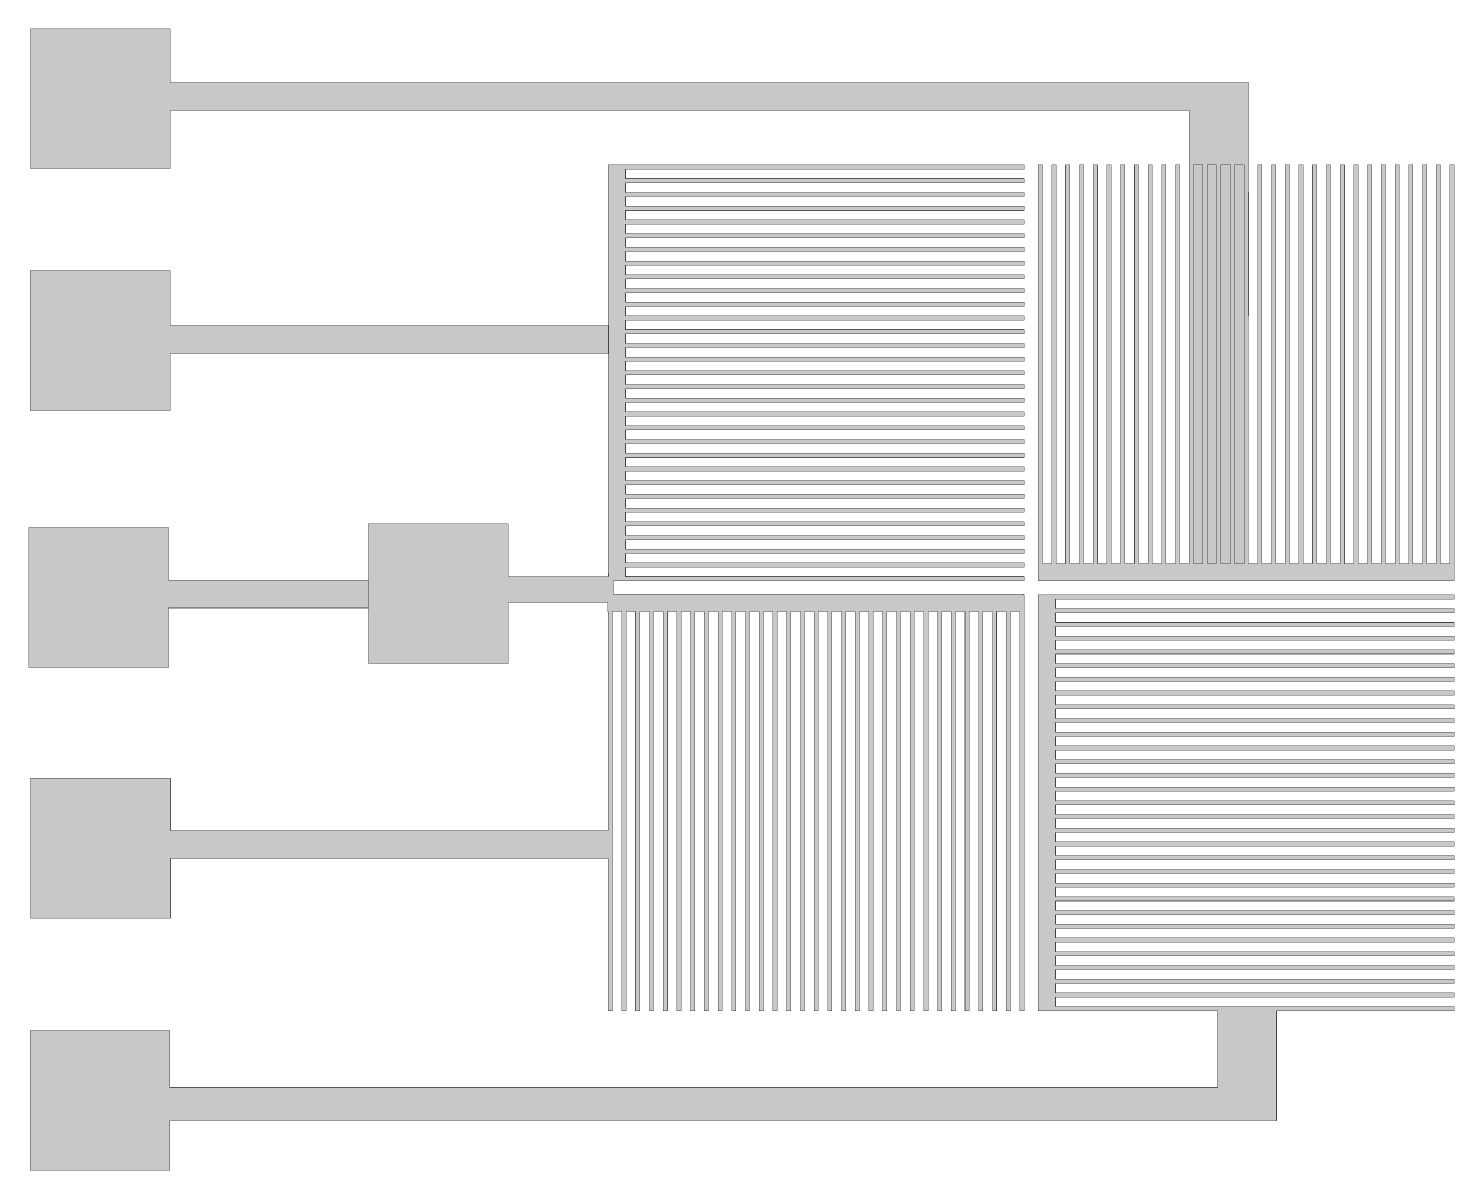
# Model space of a CAD drawing. Header units: millimetres. Extents: x -24.4 to -4, y 4.4 to 20.7.
import ezdxf

# ---------------------------------------------------------------- set-up
doc = ezdxf.new("R2010")
doc.units = ezdxf.units.MM
doc.header["$MEASUREMENT"] = 0
doc.layers.add('Top-Layer', color=7, linetype='Continuous', true_color=0xff0000)

msp = doc.modelspace()

# ---------------------------------------------------------------- hatches: boundary and pattern name
at = {"layer": 'Top-Layer'}
for points in [[(-7.834, 13.067), (-7.834, 18.833), (-7.834, 19.546), (-22.409, 19.546), (-22.409, 18.716), (-24.409, 18.716), (-24.409, 20.716), (-22.409, 20.716), (-22.409, 19.946), (-7.054, 19.946), (-6.988, 19.945), (-6.988, 18.769), (-6.989, 13.067), (-6.853, 13.067), (-6.853, 18.768), (-6.793, 18.768), (-6.793, 13.067), (-6.656, 13.067), (-6.656, 18.768), (-6.596, 18.768), (-6.596, 13.067), (-6.46, 13.067), (-6.46, 18.768), (-6.4, 18.768), (-6.4, 13.067), (-6.264, 13.067), (-6.264, 18.768), (-6.204, 18.768), (-6.204, 13.067), (-6.068, 13.067), (-6.068, 18.768), (-6.008, 18.768), (-6.008, 13.067), (-5.871, 13.067), (-5.871, 18.768), (-5.811, 18.768), (-5.811, 13.067), (-5.675, 13.067), (-5.675, 18.768), (-5.615, 18.768), (-5.615, 13.067), (-5.479, 13.067), (-5.479, 18.768), (-5.419, 18.768), (-5.419, 13.067), (-5.282, 13.067), (-5.282, 18.768), (-5.222, 18.768), (-5.222, 13.067), (-5.086, 13.067), (-5.086, 18.768), (-5.026, 18.768), (-5.026, 13.067), (-4.89, 13.067), (-4.89, 18.768), (-4.83, 18.768), (-4.83, 13.067), (-4.693, 13.067), (-4.693, 18.768), (-4.633, 18.768), (-4.633, 13.067), (-4.497, 13.067), (-4.497, 18.768), (-4.437, 18.768), (-4.437, 13.067), (-4.301, 13.067), (-4.301, 18.768), (-4.241, 18.768), (-4.241, 13.067), (-4.105, 13.067), (-4.105, 18.768), (-4.045, 18.768), (-4.045, 13.067), (-4.044, 12.817), (-9.994, 12.817), (-9.994, 13.067), (-9.994, 18.768), (-9.934, 18.768), (-9.934, 13.067), (-9.797, 13.067), (-9.797, 18.768), (-9.737, 18.768), (-9.737, 13.067), (-9.601, 13.067), (-9.601, 18.768), (-9.541, 18.768), (-9.541, 13.067), (-9.405, 13.067), (-9.405, 18.768), (-9.345, 18.768), (-9.345, 13.067), (-9.208, 13.067), (-9.208, 18.768), (-9.148, 18.768), (-9.148, 13.067), (-9.012, 13.067), (-9.012, 18.768), (-8.952, 18.768), (-8.952, 13.067), (-8.816, 13.067), (-8.816, 18.768), (-8.756, 18.768), (-8.756, 13.067), (-8.619, 13.067), (-8.619, 18.768), (-8.559, 18.768), (-8.559, 13.067), (-8.423, 13.067), (-8.423, 18.768), (-8.363, 18.768), (-8.363, 13.067), (-8.227, 13.067), (-8.227, 18.768), (-8.167, 18.768), (-8.167, 13.067), (-8.031, 13.067), (-8.031, 18.768), (-7.971, 18.768), (-7.971, 13.067)], [(-16.15, 12.509), (-17.574, 12.509), (-17.574, 11.636), (-19.574, 11.636), (-19.574, 13.636), (-17.574, 13.636), (-17.574, 12.882), (-16.143, 12.882), (-16.145, 18.769), (-15.895, 18.769), (-10.193, 18.767), (-10.193, 18.707), (-15.895, 18.707), (-15.895, 18.571), (-10.193, 18.571), (-10.193, 18.511), (-15.895, 18.511), (-15.895, 18.374), (-10.193, 18.374), (-10.193, 18.314), (-15.895, 18.314), (-15.895, 18.178), (-10.193, 18.178), (-10.193, 18.118), (-15.895, 18.118), (-15.895, 17.982), (-10.193, 17.982), (-10.193, 17.922), (-15.895, 17.922), (-15.895, 17.786), (-10.193, 17.786), (-10.193, 17.726), (-15.895, 17.726), (-15.895, 17.589), (-10.193, 17.589), (-10.193, 17.529), (-15.895, 17.529), (-15.895, 17.393), (-10.193, 17.393), (-10.193, 17.333), (-15.895, 17.333), (-15.895, 17.197), (-10.193, 17.197), (-10.193, 17.137), (-15.895, 17.137), (-15.895, 17), (-10.193, 17), (-10.193, 16.94), (-15.895, 16.94), (-15.895, 16.804), (-10.193, 16.804), (-10.193, 16.744), (-15.895, 16.744), (-15.895, 16.608), (-10.193, 16.608), (-10.193, 16.548), (-15.895, 16.548), (-15.895, 16.411), (-10.193, 16.411), (-10.193, 16.351), (-15.895, 16.351), (-15.895, 16.215), (-10.193, 16.215), (-10.193, 16.155), (-15.895, 16.155), (-15.895, 16.019), (-10.193, 16.019), (-10.193, 15.959), (-15.895, 15.959), (-15.895, 15.823), (-10.193, 15.823), (-10.193, 15.763), (-15.895, 15.763), (-15.895, 15.626), (-10.193, 15.626), (-10.193, 15.566), (-15.895, 15.566), (-15.895, 15.43), (-10.193, 15.43), (-10.193, 15.37), (-15.895, 15.37), (-15.895, 15.234), (-10.193, 15.234), (-10.193, 15.174), (-15.895, 15.174), (-15.895, 15.037), (-10.193, 15.037), (-10.193, 14.977), (-15.895, 14.977), (-15.895, 14.841), (-10.193, 14.841), (-10.193, 14.781), (-15.895, 14.781), (-15.895, 14.645), (-10.193, 14.645), (-10.193, 14.585), (-15.895, 14.585), (-15.895, 14.448), (-10.193, 14.448), (-10.193, 14.388), (-15.895, 14.388), (-15.895, 14.252), (-10.193, 14.252), (-10.193, 14.192), (-15.895, 14.192), (-15.895, 14.056), (-10.193, 14.056), (-10.193, 13.996), (-15.895, 13.996), (-15.895, 13.86), (-10.193, 13.86), (-10.193, 13.8), (-15.895, 13.8), (-15.895, 13.663), (-10.193, 13.663), (-10.193, 13.603), (-15.895, 13.603), (-15.895, 13.467), (-10.193, 13.467), (-10.193, 13.407), (-15.895, 13.407), (-15.895, 13.271), (-10.193, 13.271), (-10.193, 13.211), (-15.895, 13.211), (-15.895, 13.074), (-10.193, 13.074), (-10.193, 13.014), (-15.895, 13.014), (-15.895, 12.878), (-10.193, 12.878), (-10.193, 12.818), (-16.071, 12.818), (-16.071, 12.629), (-10.2, 12.629), (-10.2, 12.616), (-10.196, 12.616), (-10.196, 6.666), (-10.256, 6.666), (-10.256, 12.379), (-10.392, 12.379), (-10.392, 6.666), (-10.452, 6.666), (-10.452, 12.379), (-10.588, 12.379), (-10.588, 6.666), (-10.648, 6.666), (-10.648, 12.379), (-10.784, 12.379), (-10.784, 6.666), (-10.844, 6.666), (-10.844, 12.379), (-10.981, 12.379), (-10.981, 6.666), (-11.041, 6.666), (-11.041, 12.379), (-11.177, 12.379), (-11.177, 6.666), (-11.237, 6.666), (-11.237, 12.379), (-11.373, 12.379), (-11.373, 6.666), (-11.433, 6.666), (-11.433, 12.379), (-11.57, 12.379), (-11.57, 6.666), (-11.63, 6.666), (-11.63, 12.379), (-11.766, 12.379), (-11.766, 6.666), (-11.826, 6.666), (-11.826, 12.379), (-11.962, 12.379), (-11.962, 6.666), (-12.022, 6.666), (-12.022, 12.379), (-12.159, 12.379), (-12.159, 6.666), (-12.219, 6.666), (-12.219, 12.379), (-12.355, 12.379), (-12.355, 6.666), (-12.415, 6.666), (-12.415, 12.379), (-12.551, 12.379), (-12.551, 6.666), (-12.611, 6.666), (-12.611, 12.379), (-12.747, 12.379), (-12.747, 6.666), (-12.807, 6.666), (-12.807, 12.379), (-12.944, 12.379), (-12.944, 6.666), (-13.004, 6.666), (-13.004, 12.379), (-13.14, 12.379), (-13.14, 6.666), (-13.2, 6.666), (-13.2, 12.379), (-13.336, 12.379), (-13.336, 6.666), (-13.396, 6.666), (-13.396, 12.379), (-13.533, 12.379), (-13.533, 6.666), (-13.593, 6.666), (-13.593, 12.379), (-13.729, 12.379), (-13.729, 6.666), (-13.789, 6.666), (-13.789, 12.379), (-13.925, 12.379), (-13.925, 6.666), (-13.985, 6.666), (-13.985, 12.379), (-14.122, 12.379), (-14.122, 6.666), (-14.182, 6.666), (-14.182, 12.379), (-14.318, 12.379), (-14.318, 6.666), (-14.378, 6.666), (-14.378, 12.379), (-14.514, 12.379), (-14.514, 6.666), (-14.574, 6.666), (-14.574, 12.379), (-14.71, 12.379), (-14.71, 6.666), (-14.77, 6.666), (-14.77, 12.379), (-14.907, 12.379), (-14.907, 6.666), (-14.967, 6.666), (-14.967, 12.379), (-15.103, 12.379), (-15.103, 6.666), (-15.163, 6.666), (-15.163, 12.379), (-15.299, 12.379), (-15.299, 6.666), (-15.359, 6.666), (-15.359, 12.379), (-15.496, 12.379), (-15.496, 6.666), (-15.556, 6.666), (-15.556, 12.379), (-15.692, 12.379), (-15.692, 6.666), (-15.752, 6.666), (-15.752, 12.379), (-15.888, 12.379), (-15.888, 6.666), (-15.948, 6.666), (-15.948, 12.379), (-16.085, 12.379), (-16.085, 6.666), (-16.145, 6.666), (-16.145, 8.846), (-22.408, 8.846), (-22.408, 7.994), (-24.408, 7.994), (-24.408, 9.994), (-22.408, 9.994), (-22.408, 9.246), (-16.145, 9.246), (-16.145, 12.379), (-16.15, 12.379)], [(-16.137, 16.071), (-22.411, 16.071), (-22.411, 15.257), (-24.411, 15.257), (-24.411, 17.257), (-22.411, 17.257), (-22.411, 16.471), (-16.137, 16.471)], [(-19.574, 12.43), (-22.434, 12.43), (-22.434, 11.581), (-24.434, 11.581), (-24.434, 13.581), (-22.434, 13.581), (-22.434, 12.83), (-19.574, 12.83)], [(-7.429, 5.569), (-7.429, 6.668), (-9.744, 6.668), (-9.994, 6.668), (-9.994, 12.618), (-9.744, 12.618), (-4.042, 12.617), (-4.042, 12.557), (-9.744, 12.557), (-9.744, 12.421), (-4.042, 12.421), (-4.042, 12.361), (-9.744, 12.361), (-9.744, 12.225), (-4.042, 12.225), (-4.042, 12.165), (-9.744, 12.165), (-9.744, 12.029), (-4.042, 12.029), (-4.042, 11.969), (-9.744, 11.969), (-9.744, 11.832), (-4.042, 11.832), (-4.042, 11.772), (-9.744, 11.772), (-9.744, 11.636), (-4.042, 11.636), (-4.042, 11.576), (-9.744, 11.576), (-9.744, 11.44), (-4.042, 11.44), (-4.042, 11.38), (-9.744, 11.38), (-9.744, 11.243), (-4.042, 11.243), (-4.042, 11.183), (-9.744, 11.183), (-9.744, 11.047), (-4.042, 11.047), (-4.042, 10.987), (-9.744, 10.987), (-9.744, 10.851), (-4.042, 10.851), (-4.042, 10.791), (-9.744, 10.791), (-9.744, 10.654), (-4.042, 10.654), (-4.042, 10.594), (-9.744, 10.594), (-9.744, 10.458), (-4.042, 10.458), (-4.042, 10.398), (-9.744, 10.398), (-9.744, 10.262), (-4.042, 10.262), (-4.042, 10.202), (-9.744, 10.202), (-9.744, 10.066), (-4.042, 10.066), (-4.042, 10.006), (-9.744, 10.006), (-9.744, 9.869), (-4.042, 9.869), (-4.042, 9.809), (-9.744, 9.809), (-9.744, 9.673), (-4.042, 9.673), (-4.042, 9.613), (-9.744, 9.613), (-9.744, 9.477), (-4.042, 9.477), (-4.042, 9.417), (-9.744, 9.417), (-9.744, 9.28), (-4.042, 9.28), (-4.042, 9.22), (-9.744, 9.22), (-9.744, 9.084), (-4.042, 9.084), (-4.042, 9.024), (-9.744, 9.024), (-9.744, 8.888), (-4.042, 8.888), (-4.042, 8.828), (-9.744, 8.828), (-9.744, 8.691), (-4.042, 8.691), (-4.042, 8.631), (-9.744, 8.631), (-9.744, 8.495), (-4.042, 8.495), (-4.042, 8.435), (-9.744, 8.435), (-9.744, 8.299), (-4.042, 8.299), (-4.042, 8.239), (-9.744, 8.239), (-9.744, 8.103), (-4.042, 8.103), (-4.042, 8.043), (-9.744, 8.043), (-9.744, 7.906), (-4.042, 7.906), (-4.042, 7.846), (-9.744, 7.846), (-9.744, 7.71), (-4.042, 7.71), (-4.042, 7.65), (-9.744, 7.65), (-9.744, 7.514), (-4.042, 7.514), (-4.042, 7.454), (-9.744, 7.454), (-9.744, 7.317), (-4.042, 7.317), (-4.042, 7.257), (-9.744, 7.257), (-9.744, 7.121), (-4.042, 7.121), (-4.042, 7.061), (-9.744, 7.061), (-9.744, 6.925), (-4.042, 6.925), (-4.042, 6.865), (-9.744, 6.865), (-9.744, 6.728), (-4.042, 6.728), (-4.042, 6.668), (-6.583, 6.668), (-6.583, 5.511), (-6.583, 5.099), (-22.413, 5.099), (-22.413, 4.387), (-24.413, 4.387), (-24.413, 6.387), (-22.413, 6.387), (-22.413, 5.569)]]:
    msp.add_hatch(color=256, dxfattribs=at).paths.add_polyline_path(points)
h = msp.add_hatch(color=256, dxfattribs=at)
h.paths.add_polyline_path([(-7.834, 13.067), (-7.834, 18.833), (-7.834, 19.546), (-22.409, 19.546), (-22.409, 18.716), (-24.409, 18.716), (-24.409, 20.716), (-22.409, 20.716), (-22.409, 19.946), (-7.054, 19.946), (-6.988, 19.945), (-6.988, 18.769), (-6.989, 13.067), (-6.853, 13.067), (-6.853, 18.768), (-6.793, 18.768), (-6.793, 13.067), (-6.656, 13.067), (-6.656, 18.768), (-6.596, 18.768), (-6.596, 13.067), (-6.46, 13.067), (-6.46, 18.768), (-6.4, 18.768), (-6.4, 13.067), (-6.264, 13.067), (-6.264, 18.768), (-6.204, 18.768), (-6.204, 13.067), (-6.068, 13.067), (-6.068, 18.768), (-6.008, 18.768), (-6.008, 13.067), (-5.871, 13.067), (-5.871, 18.768), (-5.811, 18.768), (-5.811, 13.067), (-5.675, 13.067), (-5.675, 18.768), (-5.615, 18.768), (-5.615, 13.067), (-5.479, 13.067), (-5.479, 18.768), (-5.419, 18.768), (-5.419, 13.067), (-5.282, 13.067), (-5.282, 18.768), (-5.222, 18.768), (-5.222, 13.067), (-5.086, 13.067), (-5.086, 18.768), (-5.026, 18.768), (-5.026, 13.067), (-4.89, 13.067), (-4.89, 18.768), (-4.83, 18.768), (-4.83, 13.067), (-4.693, 13.067), (-4.693, 18.768), (-4.633, 18.768), (-4.633, 13.067), (-4.497, 13.067), (-4.497, 18.768), (-4.437, 18.768), (-4.437, 13.067), (-4.301, 13.067), (-4.301, 18.768), (-4.241, 18.768), (-4.241, 13.067), (-4.105, 13.067), (-4.105, 18.768), (-4.045, 18.768), (-4.045, 13.067), (-4.044, 12.817), (-9.994, 12.817), (-9.994, 13.067), (-9.994, 18.768), (-9.934, 18.768), (-9.934, 13.067), (-9.797, 13.067), (-9.797, 18.768), (-9.737, 18.768), (-9.737, 13.067), (-9.601, 13.067), (-9.601, 18.768), (-9.541, 18.768), (-9.541, 13.067), (-9.405, 13.067), (-9.405, 18.768), (-9.345, 18.768), (-9.345, 13.067), (-9.208, 13.067), (-9.208, 18.768), (-9.148, 18.768), (-9.148, 13.067), (-9.012, 13.067), (-9.012, 18.768), (-8.952, 18.768), (-8.952, 13.067), (-8.816, 13.067), (-8.816, 18.768), (-8.756, 18.768), (-8.756, 13.067), (-8.619, 13.067), (-8.619, 18.768), (-8.559, 18.768), (-8.559, 13.067), (-8.423, 13.067), (-8.423, 18.768), (-8.363, 18.768), (-8.363, 13.067), (-8.227, 13.067), (-8.227, 18.768), (-8.167, 18.768), (-8.167, 13.067), (-8.031, 13.067), (-8.031, 18.768), (-7.971, 18.768), (-7.971, 13.067)])
h.paths.add_polyline_path([(-7.638, 18.769), (-7.774, 18.769), (-7.774, 13.067), (-7.638, 13.067)])
h = msp.add_hatch(color=256, dxfattribs=at)
h.paths.add_polyline_path([(-7.834, 13.067), (-7.834, 18.833), (-7.834, 19.546), (-22.409, 19.546), (-22.409, 18.716), (-24.409, 18.716), (-24.409, 20.716), (-22.409, 20.716), (-22.409, 19.946), (-7.054, 19.946), (-6.988, 19.945), (-6.988, 18.769), (-6.989, 13.067), (-6.853, 13.067), (-6.853, 18.768), (-6.793, 18.768), (-6.793, 13.067), (-6.656, 13.067), (-6.656, 18.768), (-6.596, 18.768), (-6.596, 13.067), (-6.46, 13.067), (-6.46, 18.768), (-6.4, 18.768), (-6.4, 13.067), (-6.264, 13.067), (-6.264, 18.768), (-6.204, 18.768), (-6.204, 13.067), (-6.068, 13.067), (-6.068, 18.768), (-6.008, 18.768), (-6.008, 13.067), (-5.871, 13.067), (-5.871, 18.768), (-5.811, 18.768), (-5.811, 13.067), (-5.675, 13.067), (-5.675, 18.768), (-5.615, 18.768), (-5.615, 13.067), (-5.479, 13.067), (-5.479, 18.768), (-5.419, 18.768), (-5.419, 13.067), (-5.282, 13.067), (-5.282, 18.768), (-5.222, 18.768), (-5.222, 13.067), (-5.086, 13.067), (-5.086, 18.768), (-5.026, 18.768), (-5.026, 13.067), (-4.89, 13.067), (-4.89, 18.768), (-4.83, 18.768), (-4.83, 13.067), (-4.693, 13.067), (-4.693, 18.768), (-4.633, 18.768), (-4.633, 13.067), (-4.497, 13.067), (-4.497, 18.768), (-4.437, 18.768), (-4.437, 13.067), (-4.301, 13.067), (-4.301, 18.768), (-4.241, 18.768), (-4.241, 13.067), (-4.105, 13.067), (-4.105, 18.768), (-4.045, 18.768), (-4.045, 13.067), (-4.044, 12.817), (-9.994, 12.817), (-9.994, 13.067), (-9.994, 18.768), (-9.934, 18.768), (-9.934, 13.067), (-9.797, 13.067), (-9.797, 18.768), (-9.737, 18.768), (-9.737, 13.067), (-9.601, 13.067), (-9.601, 18.768), (-9.541, 18.768), (-9.541, 13.067), (-9.405, 13.067), (-9.405, 18.768), (-9.345, 18.768), (-9.345, 13.067), (-9.208, 13.067), (-9.208, 18.768), (-9.148, 18.768), (-9.148, 13.067), (-9.012, 13.067), (-9.012, 18.768), (-8.952, 18.768), (-8.952, 13.067), (-8.816, 13.067), (-8.816, 18.768), (-8.756, 18.768), (-8.756, 13.067), (-8.619, 13.067), (-8.619, 18.768), (-8.559, 18.768), (-8.559, 13.067), (-8.423, 13.067), (-8.423, 18.768), (-8.363, 18.768), (-8.363, 13.067), (-8.227, 13.067), (-8.227, 18.768), (-8.167, 18.768), (-8.167, 13.067), (-8.031, 13.067), (-8.031, 18.768), (-7.971, 18.768), (-7.971, 13.067)])
h.paths.add_polyline_path([(-7.638, 18.769), (-7.774, 18.769), (-7.774, 13.067), (-7.638, 13.067)])
h.paths.add_polyline_path([(-7.442, 18.769), (-7.578, 18.769), (-7.578, 13.067), (-7.442, 13.067)])
h = msp.add_hatch(color=256, dxfattribs=at)
h.paths.add_polyline_path([(-7.834, 13.067), (-7.834, 18.833), (-7.834, 19.546), (-22.409, 19.546), (-22.409, 18.716), (-24.409, 18.716), (-24.409, 20.716), (-22.409, 20.716), (-22.409, 19.946), (-7.054, 19.946), (-6.988, 19.945), (-6.988, 18.769), (-6.989, 13.067), (-6.853, 13.067), (-6.853, 18.768), (-6.793, 18.768), (-6.793, 13.067), (-6.656, 13.067), (-6.656, 18.768), (-6.596, 18.768), (-6.596, 13.067), (-6.46, 13.067), (-6.46, 18.768), (-6.4, 18.768), (-6.4, 13.067), (-6.264, 13.067), (-6.264, 18.768), (-6.204, 18.768), (-6.204, 13.067), (-6.068, 13.067), (-6.068, 18.768), (-6.008, 18.768), (-6.008, 13.067), (-5.871, 13.067), (-5.871, 18.768), (-5.811, 18.768), (-5.811, 13.067), (-5.675, 13.067), (-5.675, 18.768), (-5.615, 18.768), (-5.615, 13.067), (-5.479, 13.067), (-5.479, 18.768), (-5.419, 18.768), (-5.419, 13.067), (-5.282, 13.067), (-5.282, 18.768), (-5.222, 18.768), (-5.222, 13.067), (-5.086, 13.067), (-5.086, 18.768), (-5.026, 18.768), (-5.026, 13.067), (-4.89, 13.067), (-4.89, 18.768), (-4.83, 18.768), (-4.83, 13.067), (-4.693, 13.067), (-4.693, 18.768), (-4.633, 18.768), (-4.633, 13.067), (-4.497, 13.067), (-4.497, 18.768), (-4.437, 18.768), (-4.437, 13.067), (-4.301, 13.067), (-4.301, 18.768), (-4.241, 18.768), (-4.241, 13.067), (-4.105, 13.067), (-4.105, 18.768), (-4.045, 18.768), (-4.045, 13.067), (-4.044, 12.817), (-9.994, 12.817), (-9.994, 13.067), (-9.994, 18.768), (-9.934, 18.768), (-9.934, 13.067), (-9.797, 13.067), (-9.797, 18.768), (-9.737, 18.768), (-9.737, 13.067), (-9.601, 13.067), (-9.601, 18.768), (-9.541, 18.768), (-9.541, 13.067), (-9.405, 13.067), (-9.405, 18.768), (-9.345, 18.768), (-9.345, 13.067), (-9.208, 13.067), (-9.208, 18.768), (-9.148, 18.768), (-9.148, 13.067), (-9.012, 13.067), (-9.012, 18.768), (-8.952, 18.768), (-8.952, 13.067), (-8.816, 13.067), (-8.816, 18.768), (-8.756, 18.768), (-8.756, 13.067), (-8.619, 13.067), (-8.619, 18.768), (-8.559, 18.768), (-8.559, 13.067), (-8.423, 13.067), (-8.423, 18.768), (-8.363, 18.768), (-8.363, 13.067), (-8.227, 13.067), (-8.227, 18.768), (-8.167, 18.768), (-8.167, 13.067), (-8.031, 13.067), (-8.031, 18.768), (-7.971, 18.768), (-7.971, 13.067)])
h.paths.add_polyline_path([(-7.638, 18.769), (-7.774, 18.769), (-7.774, 13.067), (-7.638, 13.067)])
h.paths.add_polyline_path([(-7.442, 18.769), (-7.578, 18.769), (-7.578, 13.067), (-7.442, 13.067)])
h.paths.add_polyline_path([(-7.245, 18.769), (-7.382, 18.769), (-7.382, 13.067), (-7.245, 13.067)])
h = msp.add_hatch(color=256, dxfattribs=at)
h.paths.add_polyline_path([(-7.834, 13.067), (-7.834, 18.833), (-7.834, 19.546), (-22.409, 19.546), (-22.409, 18.716), (-24.409, 18.716), (-24.409, 20.716), (-22.409, 20.716), (-22.409, 19.946), (-7.054, 19.946), (-6.988, 19.945), (-6.988, 18.769), (-6.989, 13.067), (-6.853, 13.067), (-6.853, 18.768), (-6.793, 18.768), (-6.793, 13.067), (-6.656, 13.067), (-6.656, 18.768), (-6.596, 18.768), (-6.596, 13.067), (-6.46, 13.067), (-6.46, 18.768), (-6.4, 18.768), (-6.4, 13.067), (-6.264, 13.067), (-6.264, 18.768), (-6.204, 18.768), (-6.204, 13.067), (-6.068, 13.067), (-6.068, 18.768), (-6.008, 18.768), (-6.008, 13.067), (-5.871, 13.067), (-5.871, 18.768), (-5.811, 18.768), (-5.811, 13.067), (-5.675, 13.067), (-5.675, 18.768), (-5.615, 18.768), (-5.615, 13.067), (-5.479, 13.067), (-5.479, 18.768), (-5.419, 18.768), (-5.419, 13.067), (-5.282, 13.067), (-5.282, 18.768), (-5.222, 18.768), (-5.222, 13.067), (-5.086, 13.067), (-5.086, 18.768), (-5.026, 18.768), (-5.026, 13.067), (-4.89, 13.067), (-4.89, 18.768), (-4.83, 18.768), (-4.83, 13.067), (-4.693, 13.067), (-4.693, 18.768), (-4.633, 18.768), (-4.633, 13.067), (-4.497, 13.067), (-4.497, 18.768), (-4.437, 18.768), (-4.437, 13.067), (-4.301, 13.067), (-4.301, 18.768), (-4.241, 18.768), (-4.241, 13.067), (-4.105, 13.067), (-4.105, 18.768), (-4.045, 18.768), (-4.045, 13.067), (-4.044, 12.817), (-9.994, 12.817), (-9.994, 13.067), (-9.994, 18.768), (-9.934, 18.768), (-9.934, 13.067), (-9.797, 13.067), (-9.797, 18.768), (-9.737, 18.768), (-9.737, 13.067), (-9.601, 13.067), (-9.601, 18.768), (-9.541, 18.768), (-9.541, 13.067), (-9.405, 13.067), (-9.405, 18.768), (-9.345, 18.768), (-9.345, 13.067), (-9.208, 13.067), (-9.208, 18.768), (-9.148, 18.768), (-9.148, 13.067), (-9.012, 13.067), (-9.012, 18.768), (-8.952, 18.768), (-8.952, 13.067), (-8.816, 13.067), (-8.816, 18.768), (-8.756, 18.768), (-8.756, 13.067), (-8.619, 13.067), (-8.619, 18.768), (-8.559, 18.768), (-8.559, 13.067), (-8.423, 13.067), (-8.423, 18.768), (-8.363, 18.768), (-8.363, 13.067), (-8.227, 13.067), (-8.227, 18.768), (-8.167, 18.768), (-8.167, 13.067), (-8.031, 13.067), (-8.031, 18.768), (-7.971, 18.768), (-7.971, 13.067)])
h.paths.add_polyline_path([(-7.638, 18.769), (-7.774, 18.769), (-7.774, 13.067), (-7.638, 13.067)])
h.paths.add_polyline_path([(-7.442, 18.769), (-7.578, 18.769), (-7.578, 13.067), (-7.442, 13.067)])
h.paths.add_polyline_path([(-7.245, 18.769), (-7.382, 18.769), (-7.382, 13.067), (-7.245, 13.067)])
h.paths.add_polyline_path([(-7.049, 18.769), (-7.185, 18.769), (-7.185, 13.067), (-7.049, 13.067)])

# ---------------------------------------------------------------- linework, layer by layer
at = {"layer": 'Top-Layer', "const_width": 0.00508}
for points in [[(-7.834, 13.067), (-7.834, 18.833), (-7.834, 19.546), (-22.409, 19.546), (-22.409, 18.716), (-24.409, 18.716), (-24.409, 20.716), (-22.409, 20.716), (-22.409, 19.946), (-7.054, 19.946), (-6.988, 19.945), (-6.988, 18.769), (-6.989, 13.067), (-6.853, 13.067), (-6.853, 18.768), (-6.793, 18.768), (-6.793, 13.067), (-6.656, 13.067), (-6.656, 18.768), (-6.596, 18.768), (-6.596, 13.067), (-6.46, 13.067), (-6.46, 18.768), (-6.4, 18.768), (-6.4, 13.067), (-6.264, 13.067), (-6.264, 18.768), (-6.204, 18.768), (-6.204, 13.067), (-6.068, 13.067), (-6.068, 18.768), (-6.008, 18.768), (-6.008, 13.067), (-5.871, 13.067), (-5.871, 18.768), (-5.811, 18.768), (-5.811, 13.067), (-5.675, 13.067), (-5.675, 18.768), (-5.615, 18.768), (-5.615, 13.067), (-5.479, 13.067), (-5.479, 18.768), (-5.419, 18.768), (-5.419, 13.067), (-5.282, 13.067), (-5.282, 18.768), (-5.222, 18.768), (-5.222, 13.067), (-5.086, 13.067), (-5.086, 18.768), (-5.026, 18.768), (-5.026, 13.067), (-4.89, 13.067), (-4.89, 18.768), (-4.83, 18.768), (-4.83, 13.067), (-4.693, 13.067), (-4.693, 18.768), (-4.633, 18.768), (-4.633, 13.067), (-4.497, 13.067), (-4.497, 18.768), (-4.437, 18.768), (-4.437, 13.067), (-4.301, 13.067), (-4.301, 18.768), (-4.241, 18.768), (-4.241, 13.067), (-4.105, 13.067), (-4.105, 18.768), (-4.045, 18.768), (-4.045, 13.067), (-4.044, 12.817), (-9.994, 12.817), (-9.994, 13.067), (-9.994, 18.768), (-9.934, 18.768), (-9.934, 13.067), (-9.797, 13.067), (-9.797, 18.768), (-9.737, 18.768), (-9.737, 13.067), (-9.601, 13.067), (-9.601, 18.768), (-9.541, 18.768), (-9.541, 13.067), (-9.405, 13.067), (-9.405, 18.768), (-9.345, 18.768), (-9.345, 13.067), (-9.208, 13.067), (-9.208, 18.768), (-9.148, 18.768), (-9.148, 13.067), (-9.012, 13.067), (-9.012, 18.768), (-8.952, 18.768), (-8.952, 13.067), (-8.816, 13.067), (-8.816, 18.768), (-8.756, 18.768), (-8.756, 13.067), (-8.619, 13.067), (-8.619, 18.768), (-8.559, 18.768), (-8.559, 13.067), (-8.423, 13.067), (-8.423, 18.768), (-8.363, 18.768), (-8.363, 13.067), (-8.227, 13.067), (-8.227, 18.768), (-8.167, 18.768), (-8.167, 13.067), (-8.031, 13.067), (-8.031, 18.768), (-7.971, 18.768), (-7.971, 13.067)], [(-16.15, 12.509), (-17.574, 12.509), (-17.574, 11.636), (-19.574, 11.636), (-19.574, 13.636), (-17.574, 13.636), (-17.574, 12.882), (-16.143, 12.882), (-16.145, 18.769), (-15.895, 18.769), (-10.193, 18.767), (-10.193, 18.707), (-15.895, 18.707), (-15.895, 18.571), (-10.193, 18.571), (-10.193, 18.511), (-15.895, 18.511), (-15.895, 18.374), (-10.193, 18.374), (-10.193, 18.314), (-15.895, 18.314), (-15.895, 18.178), (-10.193, 18.178), (-10.193, 18.118), (-15.895, 18.118), (-15.895, 17.982), (-10.193, 17.982), (-10.193, 17.922), (-15.895, 17.922), (-15.895, 17.786), (-10.193, 17.786), (-10.193, 17.726), (-15.895, 17.726), (-15.895, 17.589), (-10.193, 17.589), (-10.193, 17.529), (-15.895, 17.529), (-15.895, 17.393), (-10.193, 17.393), (-10.193, 17.333), (-15.895, 17.333), (-15.895, 17.197), (-10.193, 17.197), (-10.193, 17.137), (-15.895, 17.137), (-15.895, 17), (-10.193, 17), (-10.193, 16.94), (-15.895, 16.94), (-15.895, 16.804), (-10.193, 16.804), (-10.193, 16.744), (-15.895, 16.744), (-15.895, 16.608), (-10.193, 16.608), (-10.193, 16.548), (-15.895, 16.548), (-15.895, 16.411), (-10.193, 16.411), (-10.193, 16.351), (-15.895, 16.351), (-15.895, 16.215), (-10.193, 16.215), (-10.193, 16.155), (-15.895, 16.155), (-15.895, 16.019), (-10.193, 16.019), (-10.193, 15.959), (-15.895, 15.959), (-15.895, 15.823), (-10.193, 15.823), (-10.193, 15.763), (-15.895, 15.763), (-15.895, 15.626), (-10.193, 15.626), (-10.193, 15.566), (-15.895, 15.566), (-15.895, 15.43), (-10.193, 15.43), (-10.193, 15.37), (-15.895, 15.37), (-15.895, 15.234), (-10.193, 15.234), (-10.193, 15.174), (-15.895, 15.174), (-15.895, 15.037), (-10.193, 15.037), (-10.193, 14.977), (-15.895, 14.977), (-15.895, 14.841), (-10.193, 14.841), (-10.193, 14.781), (-15.895, 14.781), (-15.895, 14.645), (-10.193, 14.645), (-10.193, 14.585), (-15.895, 14.585), (-15.895, 14.448), (-10.193, 14.448), (-10.193, 14.388), (-15.895, 14.388), (-15.895, 14.252), (-10.193, 14.252), (-10.193, 14.192), (-15.895, 14.192), (-15.895, 14.056), (-10.193, 14.056), (-10.193, 13.996), (-15.895, 13.996), (-15.895, 13.86), (-10.193, 13.86), (-10.193, 13.8), (-15.895, 13.8), (-15.895, 13.663), (-10.193, 13.663), (-10.193, 13.603), (-15.895, 13.603), (-15.895, 13.467), (-10.193, 13.467), (-10.193, 13.407), (-15.895, 13.407), (-15.895, 13.271), (-10.193, 13.271), (-10.193, 13.211), (-15.895, 13.211), (-15.895, 13.074), (-10.193, 13.074), (-10.193, 13.014), (-15.895, 13.014), (-15.895, 12.878), (-10.193, 12.878), (-10.193, 12.818), (-16.071, 12.818), (-16.071, 12.629), (-10.2, 12.629), (-10.2, 12.616), (-10.196, 12.616), (-10.196, 6.666), (-10.256, 6.666), (-10.256, 12.379), (-10.392, 12.379), (-10.392, 6.666), (-10.452, 6.666), (-10.452, 12.379), (-10.588, 12.379), (-10.588, 6.666), (-10.648, 6.666), (-10.648, 12.379), (-10.784, 12.379), (-10.784, 6.666), (-10.844, 6.666), (-10.844, 12.379), (-10.981, 12.379), (-10.981, 6.666), (-11.041, 6.666), (-11.041, 12.379), (-11.177, 12.379), (-11.177, 6.666), (-11.237, 6.666), (-11.237, 12.379), (-11.373, 12.379), (-11.373, 6.666), (-11.433, 6.666), (-11.433, 12.379), (-11.57, 12.379), (-11.57, 6.666), (-11.63, 6.666), (-11.63, 12.379), (-11.766, 12.379), (-11.766, 6.666), (-11.826, 6.666), (-11.826, 12.379), (-11.962, 12.379), (-11.962, 6.666), (-12.022, 6.666), (-12.022, 12.379), (-12.159, 12.379), (-12.159, 6.666), (-12.219, 6.666), (-12.219, 12.379), (-12.355, 12.379), (-12.355, 6.666), (-12.415, 6.666), (-12.415, 12.379), (-12.551, 12.379), (-12.551, 6.666), (-12.611, 6.666), (-12.611, 12.379), (-12.747, 12.379), (-12.747, 6.666), (-12.807, 6.666), (-12.807, 12.379), (-12.944, 12.379), (-12.944, 6.666), (-13.004, 6.666), (-13.004, 12.379), (-13.14, 12.379), (-13.14, 6.666), (-13.2, 6.666), (-13.2, 12.379), (-13.336, 12.379), (-13.336, 6.666), (-13.396, 6.666), (-13.396, 12.379), (-13.533, 12.379), (-13.533, 6.666), (-13.593, 6.666), (-13.593, 12.379), (-13.729, 12.379), (-13.729, 6.666), (-13.789, 6.666), (-13.789, 12.379), (-13.925, 12.379), (-13.925, 6.666), (-13.985, 6.666), (-13.985, 12.379), (-14.122, 12.379), (-14.122, 6.666), (-14.182, 6.666), (-14.182, 12.379), (-14.318, 12.379), (-14.318, 6.666), (-14.378, 6.666), (-14.378, 12.379), (-14.514, 12.379), (-14.514, 6.666), (-14.574, 6.666), (-14.574, 12.379), (-14.71, 12.379), (-14.71, 6.666), (-14.77, 6.666), (-14.77, 12.379), (-14.907, 12.379), (-14.907, 6.666), (-14.967, 6.666), (-14.967, 12.379), (-15.103, 12.379), (-15.103, 6.666), (-15.163, 6.666), (-15.163, 12.379), (-15.299, 12.379), (-15.299, 6.666), (-15.359, 6.666), (-15.359, 12.379), (-15.496, 12.379), (-15.496, 6.666), (-15.556, 6.666), (-15.556, 12.379), (-15.692, 12.379), (-15.692, 6.666), (-15.752, 6.666), (-15.752, 12.379), (-15.888, 12.379), (-15.888, 6.666), (-15.948, 6.666), (-15.948, 12.379), (-16.085, 12.379), (-16.085, 6.666), (-16.145, 6.666), (-16.145, 8.846), (-22.408, 8.846), (-22.408, 7.994), (-24.408, 7.994), (-24.408, 9.994), (-22.408, 9.994), (-22.408, 9.246), (-16.145, 9.246), (-16.145, 12.379), (-16.15, 12.379)], [(-7.638, 18.769), (-7.774, 18.769), (-7.774, 13.067), (-7.638, 13.067)], [(-7.442, 18.769), (-7.578, 18.769), (-7.578, 13.067), (-7.442, 13.067)], [(-7.245, 18.769), (-7.382, 18.769), (-7.382, 13.067), (-7.245, 13.067)], [(-7.049, 18.769), (-7.185, 18.769), (-7.185, 13.067), (-7.049, 13.067)], [(-16.137, 16.071), (-22.411, 16.071), (-22.411, 15.257), (-24.411, 15.257), (-24.411, 17.257), (-22.411, 17.257), (-22.411, 16.471), (-16.137, 16.471)], [(-19.574, 12.43), (-22.434, 12.43), (-22.434, 11.581), (-24.434, 11.581), (-24.434, 13.581), (-22.434, 13.581), (-22.434, 12.83), (-19.574, 12.83)], [(-7.429, 5.569), (-7.429, 6.668), (-9.744, 6.668), (-9.994, 6.668), (-9.994, 12.618), (-9.744, 12.618), (-4.042, 12.617), (-4.042, 12.557), (-9.744, 12.557), (-9.744, 12.421), (-4.042, 12.421), (-4.042, 12.361), (-9.744, 12.361), (-9.744, 12.225), (-4.042, 12.225), (-4.042, 12.165), (-9.744, 12.165), (-9.744, 12.029), (-4.042, 12.029), (-4.042, 11.969), (-9.744, 11.969), (-9.744, 11.832), (-4.042, 11.832), (-4.042, 11.772), (-9.744, 11.772), (-9.744, 11.636), (-4.042, 11.636), (-4.042, 11.576), (-9.744, 11.576), (-9.744, 11.44), (-4.042, 11.44), (-4.042, 11.38), (-9.744, 11.38), (-9.744, 11.243), (-4.042, 11.243), (-4.042, 11.183), (-9.744, 11.183), (-9.744, 11.047), (-4.042, 11.047), (-4.042, 10.987), (-9.744, 10.987), (-9.744, 10.851), (-4.042, 10.851), (-4.042, 10.791), (-9.744, 10.791), (-9.744, 10.654), (-4.042, 10.654), (-4.042, 10.594), (-9.744, 10.594), (-9.744, 10.458), (-4.042, 10.458), (-4.042, 10.398), (-9.744, 10.398), (-9.744, 10.262), (-4.042, 10.262), (-4.042, 10.202), (-9.744, 10.202), (-9.744, 10.066), (-4.042, 10.066), (-4.042, 10.006), (-9.744, 10.006), (-9.744, 9.869), (-4.042, 9.869), (-4.042, 9.809), (-9.744, 9.809), (-9.744, 9.673), (-4.042, 9.673), (-4.042, 9.613), (-9.744, 9.613), (-9.744, 9.477), (-4.042, 9.477), (-4.042, 9.417), (-9.744, 9.417), (-9.744, 9.28), (-4.042, 9.28), (-4.042, 9.22), (-9.744, 9.22), (-9.744, 9.084), (-4.042, 9.084), (-4.042, 9.024), (-9.744, 9.024), (-9.744, 8.888), (-4.042, 8.888), (-4.042, 8.828), (-9.744, 8.828), (-9.744, 8.691), (-4.042, 8.691), (-4.042, 8.631), (-9.744, 8.631), (-9.744, 8.495), (-4.042, 8.495), (-4.042, 8.435), (-9.744, 8.435), (-9.744, 8.299), (-4.042, 8.299), (-4.042, 8.239), (-9.744, 8.239), (-9.744, 8.103), (-4.042, 8.103), (-4.042, 8.043), (-9.744, 8.043), (-9.744, 7.906), (-4.042, 7.906), (-4.042, 7.846), (-9.744, 7.846), (-9.744, 7.71), (-4.042, 7.71), (-4.042, 7.65), (-9.744, 7.65), (-9.744, 7.514), (-4.042, 7.514), (-4.042, 7.454), (-9.744, 7.454), (-9.744, 7.317), (-4.042, 7.317), (-4.042, 7.257), (-9.744, 7.257), (-9.744, 7.121), (-4.042, 7.121), (-4.042, 7.061), (-9.744, 7.061), (-9.744, 6.925), (-4.042, 6.925), (-4.042, 6.865), (-9.744, 6.865), (-9.744, 6.728), (-4.042, 6.728), (-4.042, 6.668), (-6.583, 6.668), (-6.583, 5.511), (-6.583, 5.099), (-22.413, 5.099), (-22.413, 4.387), (-24.413, 4.387), (-24.413, 6.387), (-22.413, 6.387), (-22.413, 5.569)]]:
    msp.add_lwpolyline(points, close=True, dxfattribs=at)

doc.saveas('drawing.dxf')
